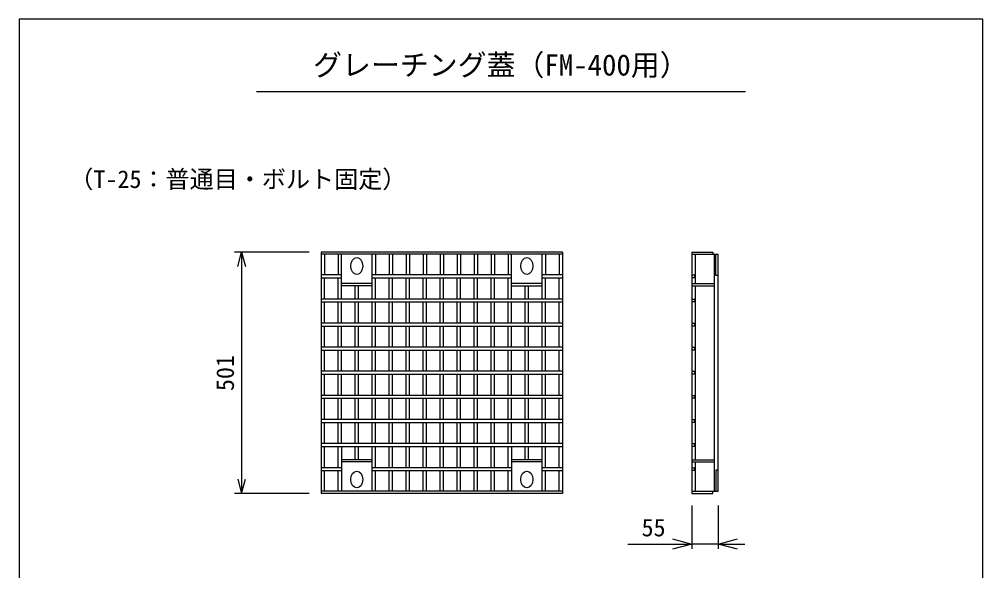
# Model space of a CAD drawing. Units: millimetres, scale not verified. Extents: x -6300 to 6300, y -4455 to 4455.
# Drawn here: x -4537 to -2537, y -1259 to -114 of the extents above; entities that cross this region are included whole.
import ezdxf
from ezdxf.enums import TextEntityAlignment as Align

# ---------------------------------------------------------------- set-up
doc = ezdxf.new("R2010")
doc.units = ezdxf.units.MM
doc.header["$LTSCALE"] = 15
for name, color, linetype, lineweight in [('0-0_DIM', 7, 'Continuous', 25), ('0-2_HATCH', 6, 'Continuous', 25), ('0-5_TXT', 7, 'Continuous', 25)]:
    doc.layers.add(name, color=color, linetype=linetype, lineweight=lineweight)
doc.styles.add('ＭＳ ゴシック', font='')
doc.styles.get('ＭＳ ゴシック').set_extended_font_data('MS Gothic')

msp = doc.modelspace()

# ---------------------------------------------------------------- linework, layer by layer
at = {"layer": '0-0_DIM'}
for p, q in [((-3935.01, -597.3), (-4090.01, -597.3)), ((-4075.01, -597.3), (-4075.01, -1098.3)), ((-3935.01, -1098.3), (-4090.01, -1098.3)), ((-3140.77, -1123.3), (-3140.77, -1213.3)), ((-3085.77, -1123.3), (-3085.77, -1213.3)), ((-3273.09, -1203.3), (-3140.77, -1203.3)), ((-3085.77, -1203.3), (-3140.77, -1203.3)), ((-3085.77, -1203.3), (-3030.77, -1203.3))]:
    msp.add_line(p, q, dxfattribs=at)
for points in [[(-4083.05, -627.3), (-4075.01, -597.3), (-4066.97, -627.3)], [(-4083.05, -1068.3), (-4075.01, -1098.3), (-4066.97, -1068.3)], [(-3180.77, -1192.58), (-3140.77, -1203.3), (-3180.77, -1214.02)], [(-3045.77, -1214.02), (-3085.77, -1203.3), (-3045.77, -1192.58)]]:
    msp.add_lwpolyline(points, dxfattribs=at)
at = {"layer": '0-2_HATCH'}
for p, q in [((-3910.01, -597.3), (-3910.01, -1098.3)), ((-3409.01, -597.3), (-3910.01, -597.3)), ((-3409.01, -597.3), (-3409.01, -1098.3)), ((-3140.77, -597.3), (-3140.77, -1098.3)), ((-3409.01, -601.8), (-3910.01, -601.8)), ((-3903.01, -601.8), (-3903.01, -644.8)), ((-3874.72, -601.8), (-3874.72, -644.8)), ((-3867.72, -694.8), (-3867.72, -601.8)), ((-3804.15, -694.8), (-3804.15, -601.8)), ((-3797.15, -601.8), (-3797.15, -644.8)), ((-3768.87, -601.8), (-3768.87, -644.8)), ((-3761.87, -601.8), (-3761.87, -644.8)), ((-3733.58, -601.8), (-3733.58, -644.8)), ((-3726.58, -601.8), (-3726.58, -644.8)), ((-3698.3, -601.8), (-3698.3, -644.8)), ((-3691.3, -601.8), (-3691.3, -644.8)), ((-3663.01, -601.8), (-3663.01, -644.8)), ((-3656.01, -601.8), (-3656.01, -644.8)), ((-3627.72, -601.8), (-3627.72, -644.8)), ((-3620.72, -601.8), (-3620.72, -644.8)), ((-3592.44, -601.8), (-3592.44, -644.8)), ((-3585.44, -601.8), (-3585.44, -644.8)), ((-3557.15, -601.8), (-3557.15, -644.8)), ((-3550.15, -601.8), (-3550.15, -644.8)), ((-3521.87, -601.8), (-3521.87, -644.8)), ((-3514.87, -694.8), (-3514.87, -601.8)), ((-3451.3, -694.8), (-3451.3, -601.8)), ((-3444.3, -601.8), (-3444.3, -644.8)), ((-3416.01, -601.8), (-3416.01, -644.8)), ((-3140.77, -601.8), (-3085.77, -601.8)), ((-3132.77, -662.8), (-3132.77, -601.8)), ((-3093.77, -1093.8), (-3093.77, -601.8)), ((-3085.77, -1093.8), (-3085.77, -601.8)), ((-3867.72, -644.8), (-3910.01, -644.8)), ((-3910.01, -650.8), (-3867.72, -650.8)), ((-3903.01, -694.8), (-3903.01, -650.8)), ((-3874.72, -694.8), (-3874.72, -650.8)), ((-3514.87, -644.8), (-3804.15, -644.8)), ((-3804.15, -650.8), (-3514.87, -650.8)), ((-3797.15, -694.8), (-3797.15, -650.8)), ((-3768.87, -694.8), (-3768.87, -650.8)), ((-3761.87, -694.8), (-3761.87, -650.8)), ((-3733.58, -694.8), (-3733.58, -650.8)), ((-3726.58, -694.8), (-3726.58, -650.8)), ((-3698.3, -694.8), (-3698.3, -650.8)), ((-3691.3, -694.8), (-3691.3, -650.8)), ((-3663.01, -694.8), (-3663.01, -650.8)), ((-3656.01, -694.8), (-3656.01, -650.8)), ((-3627.72, -694.8), (-3627.72, -650.8)), ((-3620.72, -694.8), (-3620.72, -650.8)), ((-3592.44, -694.8), (-3592.44, -650.8)), ((-3585.44, -694.8), (-3585.44, -650.8)), ((-3557.15, -694.8), (-3557.15, -650.8)), ((-3550.15, -694.8), (-3550.15, -650.8)), ((-3521.87, -694.8), (-3521.87, -650.8)), ((-3409.01, -644.8), (-3451.3, -644.8)), ((-3451.3, -650.8), (-3409.01, -650.8)), ((-3444.3, -694.8), (-3444.3, -650.8)), ((-3416.01, -694.8), (-3416.01, -650.8)), ((-3804.15, -662.8), (-3867.72, -662.8)), ((-3804.15, -667.3), (-3867.72, -667.3)), ((-3839.44, -694.8), (-3839.44, -667.3)), ((-3832.44, -694.8), (-3832.44, -667.3)), ((-3451.3, -662.8), (-3514.87, -662.8)), ((-3514.87, -667.3), (-3451.3, -667.3)), ((-3486.58, -694.8), (-3486.58, -667.3)), ((-3479.58, -694.8), (-3479.58, -667.3)), ((-3140.77, -662.8), (-3093.77, -662.8)), ((-3140.77, -667.3), (-3093.77, -667.3)), ((-3132.77, -1028.3), (-3132.77, -667.3)), ((-3409.01, -694.8), (-3910.01, -694.8)), ((-3910.01, -700.8), (-3409.01, -700.8)), ((-3903.01, -744.8), (-3903.01, -700.8)), ((-3874.72, -744.8), (-3874.72, -700.8)), ((-3867.72, -744.8), (-3867.72, -700.8)), ((-3839.44, -744.8), (-3839.44, -700.8)), ((-3832.44, -744.8), (-3832.44, -700.8)), ((-3804.15, -744.8), (-3804.15, -700.8)), ((-3797.15, -744.8), (-3797.15, -700.8)), ((-3768.87, -744.8), (-3768.87, -700.8)), ((-3761.87, -744.8), (-3761.87, -700.8)), ((-3733.58, -744.8), (-3733.58, -700.8)), ((-3726.58, -744.8), (-3726.58, -700.8)), ((-3698.3, -744.8), (-3698.3, -700.8)), ((-3691.3, -744.8), (-3691.3, -700.8)), ((-3663.01, -744.8), (-3663.01, -700.8)), ((-3656.01, -744.8), (-3656.01, -700.8)), ((-3627.72, -744.8), (-3627.72, -700.8)), ((-3620.72, -744.8), (-3620.72, -700.8)), ((-3592.44, -744.8), (-3592.44, -700.8)), ((-3585.44, -744.8), (-3585.44, -700.8)), ((-3557.15, -744.8), (-3557.15, -700.8)), ((-3550.15, -744.8), (-3550.15, -700.8)), ((-3521.87, -744.8), (-3521.87, -700.8)), ((-3514.87, -744.8), (-3514.87, -700.8)), ((-3486.58, -744.8), (-3486.58, -700.8)), ((-3479.58, -744.8), (-3479.58, -700.8)), ((-3451.3, -744.8), (-3451.3, -700.8)), ((-3444.3, -744.8), (-3444.3, -700.8)), ((-3416.01, -744.8), (-3416.01, -700.8)), ((-3409.01, -744.8), (-3910.01, -744.8)), ((-3910.01, -750.8), (-3409.01, -750.8)), ((-3903.01, -794.8), (-3903.01, -750.8)), ((-3874.72, -794.8), (-3874.72, -750.8)), ((-3867.72, -794.8), (-3867.72, -750.8)), ((-3839.44, -794.8), (-3839.44, -750.8)), ((-3832.44, -794.8), (-3832.44, -750.8)), ((-3804.15, -794.8), (-3804.15, -750.8)), ((-3797.15, -794.8), (-3797.15, -750.8)), ((-3768.87, -794.8), (-3768.87, -750.8)), ((-3761.87, -794.8), (-3761.87, -750.8)), ((-3733.58, -794.8), (-3733.58, -750.8)), ((-3726.58, -794.8), (-3726.58, -750.8)), ((-3698.3, -794.8), (-3698.3, -750.8)), ((-3691.3, -794.8), (-3691.3, -750.8)), ((-3663.01, -794.8), (-3663.01, -750.8)), ((-3656.01, -794.8), (-3656.01, -750.8)), ((-3627.72, -794.8), (-3627.72, -750.8)), ((-3620.72, -794.8), (-3620.72, -750.8)), ((-3592.44, -794.8), (-3592.44, -750.8)), ((-3585.44, -794.8), (-3585.44, -750.8)), ((-3557.15, -794.8), (-3557.15, -750.8)), ((-3550.15, -794.8), (-3550.15, -750.8)), ((-3521.87, -794.8), (-3521.87, -750.8)), ((-3514.87, -794.8), (-3514.87, -750.8)), ((-3486.58, -794.8), (-3486.58, -750.8)), ((-3479.58, -794.8), (-3479.58, -750.8)), ((-3451.3, -794.8), (-3451.3, -750.8)), ((-3444.3, -794.8), (-3444.3, -750.8)), ((-3416.01, -794.8), (-3416.01, -750.8)), ((-3409.01, -794.8), (-3910.01, -794.8)), ((-3910.01, -800.8), (-3409.01, -800.8)), ((-3903.01, -844.8), (-3903.01, -800.8)), ((-3874.72, -844.8), (-3874.72, -800.8)), ((-3867.72, -844.8), (-3867.72, -800.8)), ((-3839.44, -844.8), (-3839.44, -800.8)), ((-3832.44, -844.8), (-3832.44, -800.8)), ((-3804.15, -844.8), (-3804.15, -800.8)), ((-3797.15, -844.8), (-3797.15, -800.8)), ((-3768.87, -844.8), (-3768.87, -800.8)), ((-3761.87, -844.8), (-3761.87, -800.8)), ((-3733.58, -844.8), (-3733.58, -800.8)), ((-3726.58, -844.8), (-3726.58, -800.8)), ((-3698.3, -844.8), (-3698.3, -800.8)), ((-3691.3, -844.8), (-3691.3, -800.8)), ((-3663.01, -844.8), (-3663.01, -800.8)), ((-3656.01, -844.8), (-3656.01, -800.8)), ((-3627.72, -844.8), (-3627.72, -800.8)), ((-3620.72, -844.8), (-3620.72, -800.8)), ((-3592.44, -844.8), (-3592.44, -800.8)), ((-3585.44, -844.8), (-3585.44, -800.8)), ((-3557.15, -844.8), (-3557.15, -800.8)), ((-3550.15, -844.8), (-3550.15, -800.8)), ((-3521.87, -844.8), (-3521.87, -800.8)), ((-3514.87, -844.8), (-3514.87, -800.8)), ((-3486.58, -844.8), (-3486.58, -800.8)), ((-3479.58, -844.8), (-3479.58, -800.8)), ((-3451.3, -844.8), (-3451.3, -800.8)), ((-3444.3, -844.8), (-3444.3, -800.8)), ((-3416.01, -844.8), (-3416.01, -800.8)), ((-3409.01, -844.8), (-3910.01, -844.8)), ((-3910.01, -850.8), (-3409.01, -850.8)), ((-3903.01, -894.8), (-3903.01, -850.8)), ((-3874.72, -894.8), (-3874.72, -850.8)), ((-3867.72, -894.8), (-3867.72, -850.8)), ((-3839.44, -894.8), (-3839.44, -850.8)), ((-3832.44, -894.8), (-3832.44, -850.8)), ((-3804.15, -894.8), (-3804.15, -850.8)), ((-3797.15, -894.8), (-3797.15, -850.8)), ((-3768.87, -894.8), (-3768.87, -850.8)), ((-3761.87, -894.8), (-3761.87, -850.8)), ((-3733.58, -894.8), (-3733.58, -850.8)), ((-3726.58, -894.8), (-3726.58, -850.8)), ((-3698.3, -894.8), (-3698.3, -850.8)), ((-3691.3, -894.8), (-3691.3, -850.8)), ((-3663.01, -894.8), (-3663.01, -850.8)), ((-3656.01, -894.8), (-3656.01, -850.8)), ((-3627.72, -894.8), (-3627.72, -850.8)), ((-3620.72, -894.8), (-3620.72, -850.8)), ((-3592.44, -894.8), (-3592.44, -850.8)), ((-3585.44, -894.8), (-3585.44, -850.8)), ((-3557.15, -894.8), (-3557.15, -850.8)), ((-3550.15, -894.8), (-3550.15, -850.8)), ((-3521.87, -894.8), (-3521.87, -850.8)), ((-3514.87, -894.8), (-3514.87, -850.8)), ((-3486.58, -894.8), (-3486.58, -850.8)), ((-3479.58, -894.8), (-3479.58, -850.8)), ((-3451.3, -894.8), (-3451.3, -850.8)), ((-3444.3, -894.8), (-3444.3, -850.8)), ((-3416.01, -894.8), (-3416.01, -850.8)), ((-3409.01, -894.8), (-3910.01, -894.8)), ((-3910.01, -900.8), (-3409.01, -900.8)), ((-3903.01, -944.8), (-3903.01, -900.8)), ((-3874.72, -944.8), (-3874.72, -900.8)), ((-3867.72, -944.8), (-3867.72, -900.8)), ((-3839.44, -944.8), (-3839.44, -900.8)), ((-3832.44, -944.8), (-3832.44, -900.8)), ((-3804.15, -944.8), (-3804.15, -900.8)), ((-3797.15, -944.8), (-3797.15, -900.8)), ((-3768.87, -944.8), (-3768.87, -900.8)), ((-3761.87, -944.8), (-3761.87, -900.8)), ((-3733.58, -944.8), (-3733.58, -900.8)), ((-3726.58, -944.8), (-3726.58, -900.8)), ((-3698.3, -944.8), (-3698.3, -900.8)), ((-3691.3, -944.8), (-3691.3, -900.8)), ((-3663.01, -944.8), (-3663.01, -900.8)), ((-3656.01, -944.8), (-3656.01, -900.8)), ((-3627.72, -944.8), (-3627.72, -900.8)), ((-3620.72, -944.8), (-3620.72, -900.8)), ((-3592.44, -944.8), (-3592.44, -900.8)), ((-3585.44, -944.8), (-3585.44, -900.8)), ((-3557.15, -944.8), (-3557.15, -900.8)), ((-3550.15, -944.8), (-3550.15, -900.8)), ((-3521.87, -944.8), (-3521.87, -900.8)), ((-3514.87, -944.8), (-3514.87, -900.8)), ((-3486.58, -944.8), (-3486.58, -900.8)), ((-3479.58, -944.8), (-3479.58, -900.8)), ((-3451.3, -944.8), (-3451.3, -900.8)), ((-3444.3, -944.8), (-3444.3, -900.8)), ((-3416.01, -944.8), (-3416.01, -900.8)), ((-3409.01, -944.8), (-3910.01, -944.8)), ((-3910.01, -950.8), (-3409.01, -950.8)), ((-3903.01, -994.8), (-3903.01, -950.8)), ((-3874.72, -994.8), (-3874.72, -950.8)), ((-3867.72, -994.8), (-3867.72, -950.8)), ((-3839.44, -994.8), (-3839.44, -950.8)), ((-3832.44, -994.8), (-3832.44, -950.8)), ((-3804.15, -994.8), (-3804.15, -950.8)), ((-3797.15, -994.8), (-3797.15, -950.8)), ((-3768.87, -994.8), (-3768.87, -950.8)), ((-3761.87, -994.8), (-3761.87, -950.8)), ((-3733.58, -994.8), (-3733.58, -950.8)), ((-3726.58, -994.8), (-3726.58, -950.8)), ((-3698.3, -994.8), (-3698.3, -950.8)), ((-3691.3, -994.8), (-3691.3, -950.8)), ((-3663.01, -994.8), (-3663.01, -950.8)), ((-3656.01, -994.8), (-3656.01, -950.8)), ((-3627.72, -994.8), (-3627.72, -950.8)), ((-3620.72, -994.8), (-3620.72, -950.8)), ((-3592.44, -994.8), (-3592.44, -950.8)), ((-3585.44, -994.8), (-3585.44, -950.8)), ((-3557.15, -994.8), (-3557.15, -950.8)), ((-3550.15, -994.8), (-3550.15, -950.8)), ((-3521.87, -994.8), (-3521.87, -950.8)), ((-3514.87, -994.8), (-3514.87, -950.8)), ((-3486.58, -994.8), (-3486.58, -950.8)), ((-3479.58, -994.8), (-3479.58, -950.8)), ((-3451.3, -994.8), (-3451.3, -950.8)), ((-3444.3, -994.8), (-3444.3, -950.8)), ((-3416.01, -994.8), (-3416.01, -950.8)), ((-3409.01, -994.8), (-3910.01, -994.8)), ((-3910.01, -1000.8), (-3409.01, -1000.8)), ((-3903.01, -1044.8), (-3903.01, -1000.8)), ((-3874.72, -1044.8), (-3874.72, -1000.8)), ((-3867.72, -1000.8), (-3867.72, -1093.8)), ((-3839.44, -1028.3), (-3839.44, -1000.8)), ((-3832.44, -1028.3), (-3832.44, -1000.8)), ((-3804.15, -1093.8), (-3804.15, -1000.8)), ((-3797.15, -1044.8), (-3797.15, -1000.8)), ((-3768.87, -1044.8), (-3768.87, -1000.8)), ((-3761.87, -1044.8), (-3761.87, -1000.8)), ((-3733.58, -1044.8), (-3733.58, -1000.8)), ((-3726.58, -1044.8), (-3726.58, -1000.8)), ((-3698.3, -1044.8), (-3698.3, -1000.8)), ((-3691.3, -1044.8), (-3691.3, -1000.8)), ((-3663.01, -1044.8), (-3663.01, -1000.8)), ((-3656.01, -1044.8), (-3656.01, -1000.8)), ((-3627.72, -1044.8), (-3627.72, -1000.8)), ((-3620.72, -1044.8), (-3620.72, -1000.8)), ((-3592.44, -1044.8), (-3592.44, -1000.8)), ((-3585.44, -1044.8), (-3585.44, -1000.8)), ((-3557.15, -1044.8), (-3557.15, -1000.8)), ((-3550.15, -1044.8), (-3550.15, -1000.8)), ((-3521.87, -1044.8), (-3521.87, -1000.8)), ((-3514.87, -1000.8), (-3514.87, -1093.8)), ((-3486.58, -1028.3), (-3486.58, -1000.8)), ((-3479.58, -1028.3), (-3479.58, -1000.8)), ((-3451.3, -1093.8), (-3451.3, -1000.8)), ((-3444.3, -1044.8), (-3444.3, -1000.8)), ((-3416.01, -1044.8), (-3416.01, -1000.8)), ((-3804.15, -1028.3), (-3867.72, -1028.3)), ((-3804.15, -1032.8), (-3867.72, -1032.8)), ((-3451.3, -1028.3), (-3514.87, -1028.3)), ((-3451.3, -1032.8), (-3514.87, -1032.8)), ((-3140.77, -1028.3), (-3093.77, -1028.3)), ((-3140.77, -1032.8), (-3093.77, -1032.8)), ((-3132.77, -1093.8), (-3132.77, -1032.8)), ((-3867.72, -1044.8), (-3910.01, -1044.8)), ((-3910.01, -1050.8), (-3867.72, -1050.8)), ((-3903.01, -1093.8), (-3903.01, -1050.8)), ((-3874.72, -1093.8), (-3874.72, -1050.8)), ((-3514.87, -1044.8), (-3804.15, -1044.8)), ((-3804.15, -1050.8), (-3514.87, -1050.8)), ((-3797.15, -1093.8), (-3797.15, -1050.8)), ((-3768.87, -1093.8), (-3768.87, -1050.8)), ((-3761.87, -1093.8), (-3761.87, -1050.8)), ((-3733.58, -1093.8), (-3733.58, -1050.8)), ((-3726.58, -1093.8), (-3726.58, -1050.8)), ((-3698.3, -1093.8), (-3698.3, -1050.8)), ((-3691.3, -1093.8), (-3691.3, -1050.8)), ((-3663.01, -1093.8), (-3663.01, -1050.8)), ((-3656.01, -1093.8), (-3656.01, -1050.8)), ((-3627.72, -1093.8), (-3627.72, -1050.8)), ((-3620.72, -1093.8), (-3620.72, -1050.8)), ((-3592.44, -1093.8), (-3592.44, -1050.8)), ((-3585.44, -1093.8), (-3585.44, -1050.8)), ((-3557.15, -1093.8), (-3557.15, -1050.8)), ((-3550.15, -1093.8), (-3550.15, -1050.8)), ((-3521.87, -1093.8), (-3521.87, -1050.8)), ((-3409.01, -1044.8), (-3451.3, -1044.8)), ((-3451.3, -1050.8), (-3409.01, -1050.8)), ((-3444.3, -1093.8), (-3444.3, -1050.8)), ((-3416.01, -1093.8), (-3416.01, -1050.8)), ((-3409.01, -1093.8), (-3910.01, -1093.8)), ((-3409.01, -1098.3), (-3910.01, -1098.3)), ((-3140.77, -1093.8), (-3085.77, -1093.8))]:
    msp.add_line(p, q, dxfattribs=at)
for points in [[(-3140.77, -597.3), (-3096.77, -597.3), (-3096.77, -601.8)], [(-3085.77, -645.8), (-3090.77, -645.8), (-3090.77, -601.8)], [(-3140.77, -644.8), (-3134.77, -644.8), (-3134.77, -650.8), (-3140.77, -650.8)], [(-3140.77, -694.8), (-3134.77, -694.8), (-3134.77, -700.8), (-3140.77, -700.8)], [(-3140.77, -744.8), (-3134.77, -744.8), (-3134.77, -750.8), (-3140.77, -750.8)], [(-3140.77, -794.8), (-3134.77, -794.8), (-3134.77, -800.8), (-3140.77, -800.8)], [(-3140.77, -844.8), (-3134.77, -844.8), (-3134.77, -850.8), (-3140.77, -850.8)], [(-3140.77, -894.8), (-3134.77, -894.8), (-3134.77, -900.8), (-3140.77, -900.8)], [(-3140.77, -944.8), (-3134.77, -944.8), (-3134.77, -950.8), (-3140.77, -950.8)], [(-3140.77, -994.8), (-3134.77, -994.8), (-3134.77, -1000.8), (-3140.77, -1000.8)], [(-3140.77, -1044.8), (-3134.77, -1044.8), (-3134.77, -1050.8), (-3140.77, -1050.8)], [(-3085.77, -1049.8), (-3090.77, -1049.8), (-3090.77, -1093.8)], [(-3140.77, -1098.3), (-3096.77, -1098.3), (-3096.77, -1093.8)]]:
    msp.add_lwpolyline(points, dxfattribs=at)
for centre in [(-3836.01, -626.3), (-3483.01, -626.3), (-3836.01, -1069.3), (-3483.01, -1069.3)]:
    msp.add_ellipse(centre, major_axis=(0, 17.5), ratio=0.714286, dxfattribs=at)
at = {"layer": '0-5_TXT'}
msp.add_line((-4044.43, -264.19), (-3028.84, -264.19), dxfattribs=at)
msp.add_lwpolyline([(-4536.64, -3214.19), (-2536.64, -3214.19), (-2536.64, -114.19), (-4536.64, -114.19)], close=True, dxfattribs=at)

# ---------------------------------------------------------------- texts
at = {"layer": '0-0_DIM', "style": 'ＭＳ ゴシック'}
for s, p in [('（T-25：普通目・ボルト固定）', (-4432.76, -475.33)), ('55', (-3244.84, -1198.3))]:
    msp.add_text(s, height=36.66, dxfattribs=at).set_placement(p, align=Align.BOTTOM_LEFT)
msp.add_text('501', height=36.66, rotation=90, dxfattribs=at).set_placement((-4080.01, -885.8), align=Align.BOTTOM_LEFT)
at = {"layer": '0-5_TXT', "style": 'ＭＳ ゴシック'}
msp.add_text('グレーチング蓋（FM-400用）', height=43.99, dxfattribs=at).set_placement((-3926.64, -244.19), align=Align.BOTTOM_LEFT)

doc.saveas('drawing.dxf')
